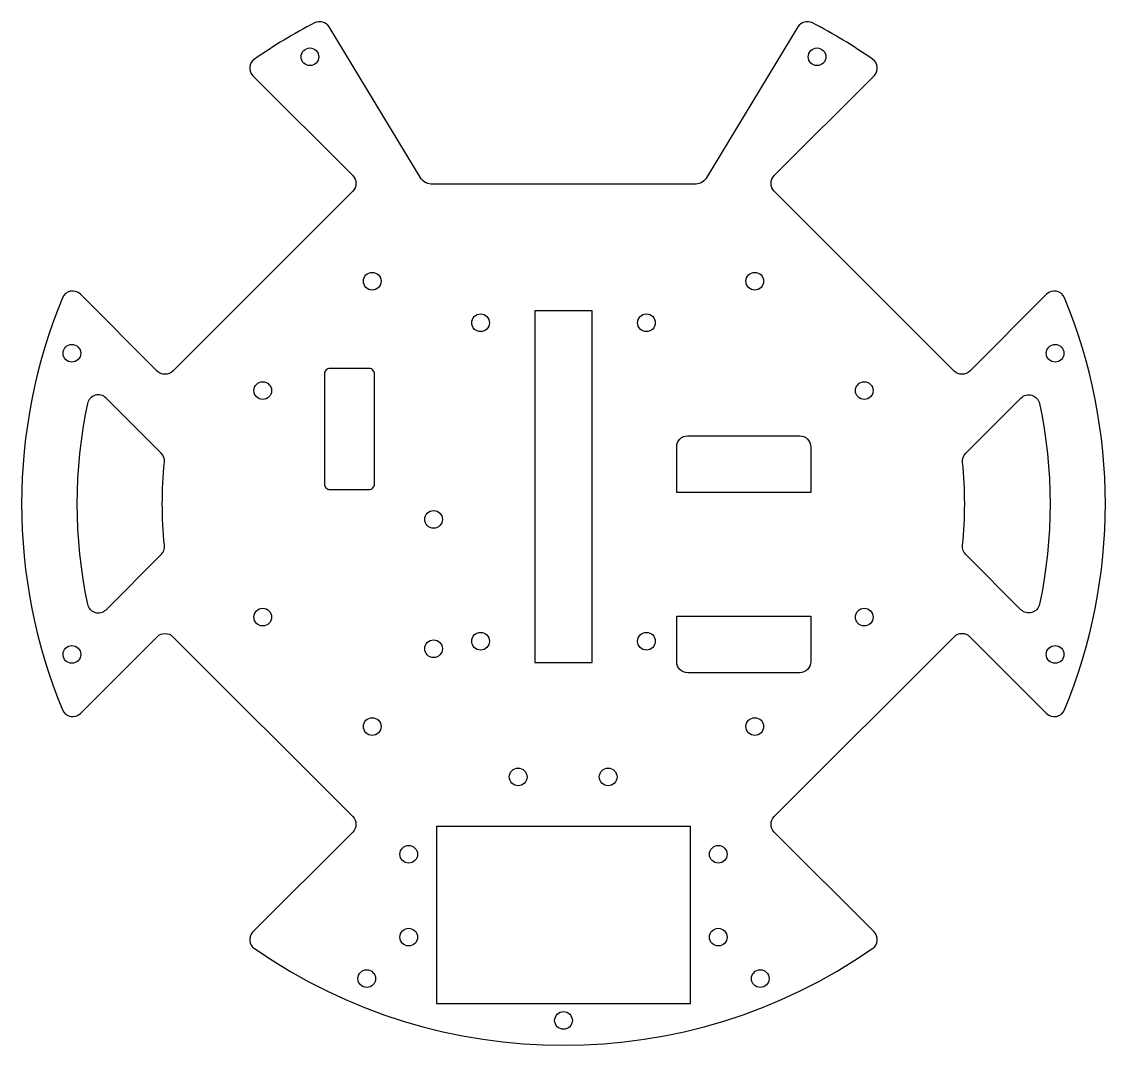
# Model space of a CAD drawing. Header units: millimetres. Extents: x -98 to 98, y -98 to 87.
import ezdxf

# ---------------------------------------------------------------- set-up
doc = ezdxf.new("R2010")
doc.units = ezdxf.units.MM

msp = doc.modelspace()

# ---------------------------------------------------------------- linework, layer by layer
at = {"color": 7}
for points in [[(-87.37, -37.93), (-73.49, -24.04, -0.414214), (-70.66, -24.04), (-38.13, -56.57, -0.414214), (-38.13, -59.4), (-56.17, -77.44, 0.467486), (-55.9, -80.49, 0.313172), (55.9, -80.49, 0.467487), (56.17, -77.44), (38.13, -59.4, -0.414214), (38.13, -56.57), (70.66, -24.04, -0.414213), (73.49, -24.04), (87.37, -37.93, 0.535332), (90.64, -37.27, 0.197586), (90.64, 37.27, 0.535332), (87.37, 37.93), (73.49, 24.04, -0.414213), (70.66, 24.04), (38.13, 56.57, -0.414214), (38.13, 59.4), (56.17, 77.44, 0.467487), (55.9, 80.49, 0.032445), (45.02, 87.05, 0.394416), (42.39, 86.31), (25.73, 58.85, -0.262136), (24.02, 57.89), (-24.02, 57.89, -0.262136), (-25.73, 58.85), (-42.39, 86.31, 0.394416), (-45.02, 87.05, 0.032445), (-55.9, 80.49, 0.467486), (-56.17, 77.44), (-38.13, 59.4, -0.414214), (-38.13, 56.57), (-70.66, 24.04, -0.414214), (-73.49, 24.04), (-87.37, 37.93, 0.535332), (-90.64, 37.27, 0.197585), (-90.64, -37.27, 0.535332)], [(-35.17, 24.49), (-42.25, 24.49, 0.414214), (-43.25, 23.49), (-43.25, 3.61, 0.414214), (-42.25, 2.61), (-35.17, 2.61, 0.414214), (-34.17, 3.61), (-34.17, 23.49, 0.414214)], [(-72.75, -9.16, 0.226117), (-72.18, -7.54, -0.050891), (-72.18, 7.54, 0.226117), (-72.75, 9.16), (-82.74, 19.15, 0.595525), (-86.11, 18.15, 0.104228), (-86.11, -18.15, 0.595525), (-82.74, -19.15)], [(72.75, -9.16, -0.226117), (72.18, -7.54, 0.050891), (72.18, 7.54, -0.226117), (72.75, 9.16), (82.74, 19.15, -0.595525), (86.11, 18.15, -0.104228), (86.11, -18.15, -0.595525), (82.74, -19.15)], [(20.48, 2.04), (20.48, 10.32, -0.414214), (22.48, 12.32), (42.73, 12.32, -0.414214), (44.73, 10.32), (44.73, 2.04)], [(20.48, -28.58), (20.48, -20.31), (44.73, -20.31), (44.73, -28.58, -0.414214), (42.73, -30.58), (22.48, -30.58, -0.414214)]]:
    msp.add_lwpolyline(points, format="xyb", close=True, dxfattribs=at)
for points in [[(5.2, -28.74), (5.2, 34.94), (-5.2, 34.94), (-5.2, -28.74)], [(-23, -90.42), (23, -90.42), (23, -58.42), (-23, -58.42)]]:
    msp.add_lwpolyline(points, close=True, dxfattribs=at)
for centre in [(-45.86, 80.91), (45.86, 80.91), (-34.6, 40.3), (34.6, 40.3), (-15, 32.77), (15, 32.77), (-88.92, 27.25), (88.92, 27.25), (-54.4, 20.5), (54.4, 20.5), (-23.5, -2.81), (-54.4, -20.5), (54.4, -20.5), (-15, -24.86), (15, -24.86), (-23.5, -26.21), (-88.92, -27.25), (88.92, -27.25), (-34.6, -40.3), (34.6, -40.3), (-8.2, -49.42), (8.08, -49.42), (-28, -63.42), (28, -63.42), (-28, -78.42), (28, -78.42), (-35.59, -85.92), (35.59, -85.92), (0, -93.5)]:
    msp.add_circle(centre, 1.6, dxfattribs=at)

doc.saveas('drawing.dxf')
